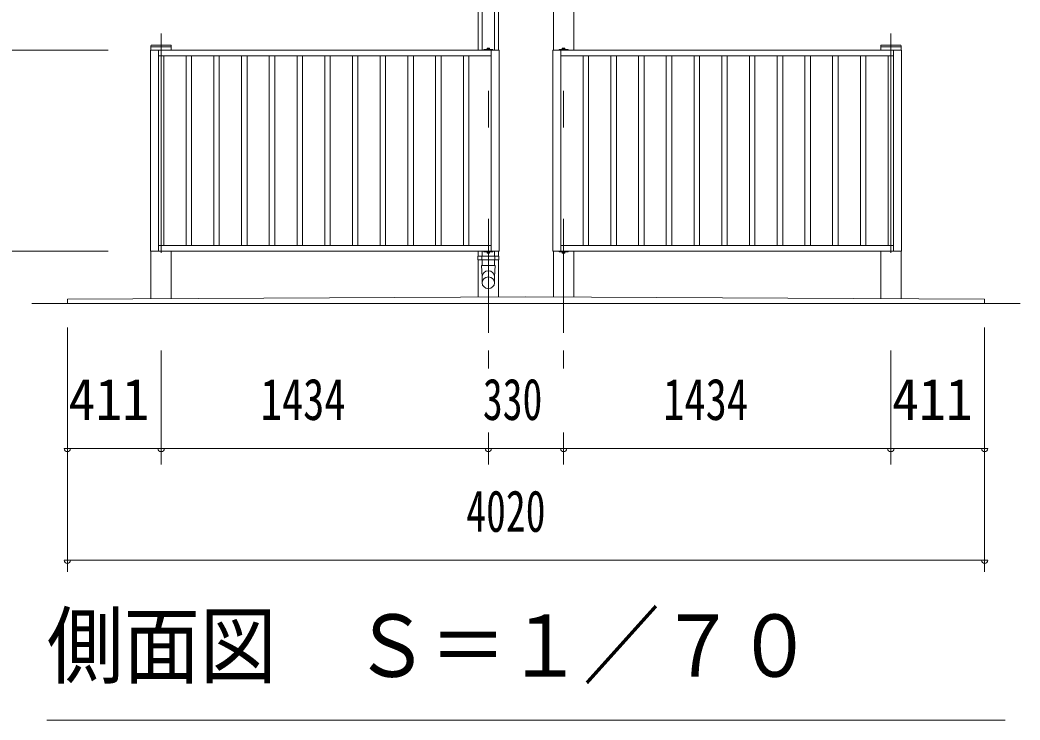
# Model space of a CAD drawing. Units: millimetres, scale not verified, with parts at other scales. Extents: x -34086 to 34091, y -14700 to 14700.
# Drawn here: x 8458 to 12840, y 1303 to 4370 of the extents above; entities that cross this region are included whole.
import ezdxf
from ezdxf.enums import TextEntityAlignment as Align

# ---------------------------------------------------------------- set-up
doc = ezdxf.new("R2010")
doc.units = ezdxf.units.MM
doc.header["$LTSCALE"] = 80
doc.linetypes.add('USER3', pattern=[24, 12, -5, 2, -5])
for name, color, linetype, lineweight in [('0-2_1-07BOLD', 7, 'Continuous', 18), ('0-3_1-27CENTER', 3, 'USER3', 18), ('0-4_1-47THIN', 4, 'Continuous', 18), ('0-5_1-57DIM', 3, 'Continuous', 18)]:
    doc.layers.add(name, color=color, linetype=linetype, lineweight=lineweight)
doc.styles.add('ＭＳ ゴシック', font='')
doc.styles.get('ＭＳ ゴシック').set_extended_font_data('MS Gothic')

msp = doc.modelspace()

# ---------------------------------------------------------------- linework, layer by layer
at = {"layer": '0-2_1-07BOLD'}
for p, q in [((10482.82, 5119.54), (10482.82, 4237.54)), ((10537.83, 4237.54), (10537.83, 5119.54)), ((10465.77, 4914.54), (10465.77, 4237.54)), ((10554.87, 4237.54), (10554.87, 4914.54)), ((10795.77, 4914.54), (10795.77, 4237.54)), ((10884.87, 4914.54), (10884.87, 4237.54)), ((9031.77, 4257.54), (9031.77, 4237.54)), ((9031.77, 4252.54), (9120.87, 4252.54)), ((9117.87, 4260.54), (9034.77, 4260.54)), ((9120.87, 4257.54), (9120.87, 4237.54)), ((12229.77, 4257.54), (12229.77, 4237.54)), ((12318.87, 4252.54), (12229.77, 4252.54)), ((12232.77, 4260.54), (12315.87, 4260.54)), ((12318.87, 4257.54), (12318.87, 4237.54)), ((9029.32, 4237.54), (9029.32, 3357.54)), ((10557.32, 4237.54), (9029.32, 4237.54)), ((9064.32, 4237.54), (9064.32, 3357.54)), ((10522.32, 4212.54), (9064.32, 4212.54)), ((10490.32, 4240.74), (10490.32, 4237.54)), ((10530.32, 4240.74), (10490.32, 4240.74)), ((10504.07, 4242.34), (10504.07, 4240.74)), ((10505.42, 4246.34), (10515.22, 4246.34)), ((10507.43, 4245.83), (10507.43, 4242.34)), ((10513.21, 4245.83), (10513.21, 4242.34)), ((10515.22, 4246.34), (10516.09, 4245.83)), ((10516.09, 4245.83), (10516.09, 4242.34)), ((10522.32, 4237.54), (10522.32, 3357.54)), ((10530.32, 4240.74), (10530.32, 4237.54)), ((10557.32, 4237.54), (10557.32, 3357.54)), ((10793.32, 4237.54), (10793.32, 3357.54)), ((10793.32, 4237.54), (12321.32, 4237.54)), ((10820.32, 4240.74), (10860.32, 4240.74)), ((10820.32, 4240.74), (10820.32, 4237.54)), ((10828.32, 4237.54), (10828.32, 3357.54)), ((10828.32, 4212.54), (12286.32, 4212.54)), ((10834.07, 4242.34), (10834.07, 4240.74)), ((10846.57, 4242.34), (10834.07, 4242.34)), ((10837.43, 4245.83), (10837.43, 4242.34)), ((10843.21, 4245.83), (10843.21, 4242.34)), ((10845.22, 4246.34), (10846.09, 4245.83)), ((10846.09, 4245.83), (10846.09, 4242.34)), ((10846.57, 4242.34), (10846.57, 4240.74)), ((10860.32, 4240.74), (10860.32, 4237.54)), ((12286.32, 4237.54), (12286.32, 3357.54)), ((12321.32, 4237.54), (12321.32, 3357.54)), ((9064.32, 3382.54), (10522.32, 3382.54)), ((12286.32, 3382.54), (10828.32, 3382.54)), ((10557.32, 3357.54), (9029.32, 3357.54)), ((9031.77, 3357.54), (9031.77, 3149.29)), ((9120.87, 3357.54), (9120.87, 3149.72)), ((10464.17, 3335.54), (10464.17, 3319.54)), ((10465.77, 3357.54), (10465.77, 3335.54)), ((10481.22, 3335.54), (10481.22, 3319.54)), ((10482.82, 3357.54), (10482.82, 3335.54)), ((10504.07, 3352.74), (10504.07, 3354.34)), ((10504.07, 3352.74), (10516.57, 3352.74)), ((10504.55, 3349.25), (10504.55, 3352.74)), ((10505.42, 3348.74), (10504.55, 3349.25)), ((10507.43, 3349.25), (10507.43, 3352.74)), ((10513.21, 3349.25), (10513.21, 3352.74)), ((10516.57, 3352.74), (10516.57, 3354.34)), ((10530.32, 3354.34), (10530.32, 3357.54)), ((10537.83, 3335.54), (10537.83, 3357.54)), ((10539.41, 3335.54), (10539.41, 3319.54)), ((10554.87, 3335.54), (10554.87, 3357.54)), ((10793.32, 3357.54), (12321.32, 3357.54)), ((10795.77, 3357.54), (10795.77, 3156.94)), ((10820.32, 3354.34), (10820.32, 3357.54)), ((10834.54, 3349.25), (10834.54, 3352.74)), ((10835.42, 3348.74), (10834.54, 3349.25)), ((10845.22, 3348.74), (10835.42, 3348.74)), ((10837.43, 3349.25), (10837.43, 3352.74)), ((10843.21, 3349.25), (10843.21, 3352.74)), ((10846.57, 3352.74), (10846.57, 3354.34)), ((10884.87, 3357.54), (10884.87, 3156.5)), ((12229.77, 3357.54), (12229.77, 3149.72)), ((12318.87, 3357.54), (12318.87, 3149.29)), ((10464.17, 3319.54), (10556.47, 3319.54)), ((10465.77, 3319.54), (10465.77, 3156.14)), ((10482.81, 3294.08), (10482.81, 3319.54)), ((10537.81, 3294.08), (10537.81, 3319.54)), ((10554.87, 3319.54), (10554.87, 3156.56)), ((10675.32, 3157.54), (8665.32, 3147.54)), ((10675.32, 3157.54), (12685.32, 3147.54)), ((8510.32, 3127.54), (12840.32, 3127.54)), ((8665.32, 3127.54), (8665.32, 3147.54)), ((12685.32, 3127.54), (12685.32, 3147.54))]:
    msp.add_line(p, q, dxfattribs=at)
for points in [[(10504.07, 4242.34), (10516.57, 4242.34), (10516.57, 4240.74)], [(10505.42, 4246.34), (10504.55, 4245.83), (10504.55, 4242.34)], [(10845.22, 4246.34), (10835.42, 4246.34), (10834.54, 4245.83), (10834.54, 4242.34)], [(10464.17, 3335.54), (10556.47, 3335.54), (10556.47, 3319.54)], [(10530.32, 3354.34), (10490.32, 3354.34), (10490.32, 3357.54)], [(10505.42, 3348.74), (10515.22, 3348.74), (10516.09, 3349.25), (10516.09, 3352.74)], [(10820.32, 3354.34), (10860.32, 3354.34), (10860.32, 3357.54)], [(10846.57, 3352.74), (10834.07, 3352.74), (10834.07, 3354.34)], [(10845.22, 3348.74), (10846.09, 3349.25), (10846.09, 3352.74)], [(10480.82, 3294.08), (10482.82, 3244.42), (10482.82, 3218.57)], [(10537.81, 3218.57), (10537.81, 3244.42), (10539.81, 3294.08), (10480.82, 3294.08)]]:
    msp.add_lwpolyline(points, dxfattribs=at)
for centre, radius, start, end in [((9034.77, 4257.54), 3, 90, 180), ((9117.87, 4257.54), 3, 0, 90), ((12232.77, 4257.54), 3, 90, 180), ((12315.87, 4257.54), 3, 0, 90), ((10505.99, 4244.02), 2.32, 51.46857, 90), ((10510.32, 4237.83), 8.51, 70.17088, 109.83133), ((10514.65, 4244.02), 2.32, 90, 128.54623), ((10835.99, 4244.02), 2.32, 51.45377, 90), ((10840.32, 4237.83), 8.51, 70.16867, 109.82912), ((10844.65, 4244.02), 2.32, 90, 128.53143), ((10505.99, 3351.06), 2.32, 270, 308.53143), ((10510.32, 3357.25), 8.51, 250.16867, 289.82912), ((10514.65, 3351.06), 2.32, 231.45377, 270), ((10835.99, 3351.06), 2.32, 270, 308.54623), ((10840.32, 3357.25), 8.51, 250.17088, 289.83133), ((10844.65, 3351.06), 2.32, 231.46857, 270), ((10510.32, 3243.44), 27.55, 3.55867, 176.44133), ((10510.32, 3216.86), 27.55, 3.55867, 176.44133), ((10510.32, 3220.28), 27.55, 183.56303, 356.43697)]:
    msp.add_arc(centre, radius, start, end, dxfattribs=at)
at = {"layer": '0-3_1-27CENTER'}
for p, q in [((10510.32, 5419.54), (10510.32, 2998.86)), ((10840.32, 5419.54), (10840.32, 2998.86)), ((9076.32, 4310.54), (9076.32, 2998.86)), ((12274.32, 4310.54), (12274.32, 2998.86))]:
    msp.add_line(p, q, dxfattribs=at)
at = {"layer": '0-4_1-47THIN'}
for p, q in [((9088.32, 4212.54), (9088.32, 3382.54)), ((9185.82, 4212.54), (9185.82, 3382.54)), ((9209.82, 4212.54), (9209.82, 3382.54)), ((9307.32, 4212.54), (9307.32, 3382.54)), ((9331.32, 4212.54), (9331.32, 3382.54)), ((9428.82, 4212.54), (9428.82, 3382.54)), ((9452.82, 4212.54), (9452.82, 3382.54)), ((9550.32, 4212.54), (9550.32, 3382.54)), ((9574.32, 4212.54), (9574.32, 3382.54)), ((9671.82, 4212.54), (9671.82, 3382.54)), ((9695.82, 4212.54), (9695.82, 3382.54)), ((9793.32, 4212.54), (9793.32, 3382.54)), ((9817.32, 4212.54), (9817.32, 3382.54)), ((9914.82, 4212.54), (9914.82, 3382.54)), ((9938.82, 4212.54), (9938.82, 3382.54)), ((10036.32, 4212.54), (10036.32, 3382.54)), ((10060.32, 4212.54), (10060.32, 3382.54)), ((10157.82, 4212.54), (10157.82, 3382.54)), ((10181.82, 4212.54), (10181.82, 3382.54)), ((10279.32, 4212.54), (10279.32, 3382.54)), ((10303.32, 4212.54), (10303.32, 3382.54)), ((10400.82, 4212.54), (10400.82, 3382.54)), ((10424.82, 4212.54), (10424.82, 3382.54)), ((10925.82, 4212.54), (10925.82, 3382.54)), ((10949.82, 4212.54), (10949.82, 3382.54)), ((11047.32, 4212.54), (11047.32, 3382.54)), ((11071.32, 4212.54), (11071.32, 3382.54)), ((11168.82, 4212.54), (11168.82, 3382.54)), ((11192.82, 4212.54), (11192.82, 3382.54)), ((11290.32, 4212.54), (11290.32, 3382.54)), ((11314.32, 4212.54), (11314.32, 3382.54)), ((11411.82, 4212.54), (11411.82, 3382.54)), ((11435.82, 4212.54), (11435.82, 3382.54)), ((11533.32, 4212.54), (11533.32, 3382.54)), ((11557.32, 4212.54), (11557.32, 3382.54)), ((11654.82, 4212.54), (11654.82, 3382.54)), ((11678.82, 4212.54), (11678.82, 3382.54)), ((11776.32, 4212.54), (11776.32, 3382.54)), ((11800.32, 4212.54), (11800.32, 3382.54)), ((11897.82, 4212.54), (11897.82, 3382.54)), ((11921.82, 4212.54), (11921.82, 3382.54)), ((12019.32, 4212.54), (12019.32, 3382.54)), ((12043.32, 4212.54), (12043.32, 3382.54)), ((12140.82, 4212.54), (12140.82, 3382.54)), ((12164.82, 4212.54), (12164.82, 3382.54)), ((12262.32, 4212.54), (12262.32, 3382.54))]:
    msp.add_line(p, q, dxfattribs=at)
at = {"layer": '0-5_1-57DIM'}
for p, q in [((8843.87, 4237.54), (8195.32, 4237.54)), ((8843.87, 3357.54), (8195.32, 3357.54)), ((8665.32, 3022.54), (8665.32, 1952.54)), ((12685.32, 3022.54), (12685.32, 1952.54)), ((9076.32, 2922.54), (9076.32, 2422.54)), ((10510.32, 2922.54), (10510.32, 2842.69)), ((10840.32, 2922.54), (10840.32, 2842.69)), ((12274.32, 2922.54), (12274.32, 2422.54)), ((10510.32, 2562.54), (10510.32, 2422.54)), ((10840.32, 2562.54), (10840.32, 2422.54)), ((8679.32, 2492.54), (8651.32, 2492.54)), ((8665.32, 2492.54), (12685.32, 2492.54)), ((9090.32, 2492.54), (9062.32, 2492.54)), ((10524.32, 2492.54), (10496.32, 2492.54)), ((10854.32, 2492.54), (10826.32, 2492.54)), ((12288.32, 2492.54), (12260.32, 2492.54)), ((12699.32, 2492.54), (12671.32, 2492.54)), ((8679.32, 2002.54), (8651.32, 2002.54)), ((8665.32, 2002.54), (12685.32, 2002.54)), ((12699.32, 2002.54), (12671.32, 2002.54)), ((8575.32, 1302.54), (12775.32, 1302.54))]:
    msp.add_line(p, q, dxfattribs=at)
for centre in [(8665.32, 2492.54), (9076.32, 2492.54), (10510.32, 2492.54), (10840.32, 2492.54), (12274.32, 2492.54), (12685.32, 2492.54), (8665.32, 2002.54), (12685.32, 2002.54)]:
    msp.add_arc(centre, 14, 180, 0, dxfattribs=at)

# ---------------------------------------------------------------- texts
at = {"layer": '0-5_1-57DIM', "color": 7, "style": 'ＭＳ ゴシック'}
for s, height, width, p in [('411', 182.3, 0.95, (8670.31, 2562.54)), ('1434', 182.3, 0.75, (9512.6, 2562.54)), ('330', 182.3, 0.7, (10486.56, 2562.54)), ('1434', 182.3, 0.75, (11276.59, 2562.54)), ('411', 182.3, 0.95, (12279.31, 2562.54)), ('4020', 182.3, 0.7, (10413.66, 2072.54)), ('側面図\u3000Ｓ＝１／７０', 273.5, 0.9, (8575.32, 1409.85))]:
    msp.add_text(s, height=height, dxfattribs=dict(at, width=width)).set_placement(p, align=Align.BOTTOM_LEFT)

doc.saveas('drawing.dxf')
